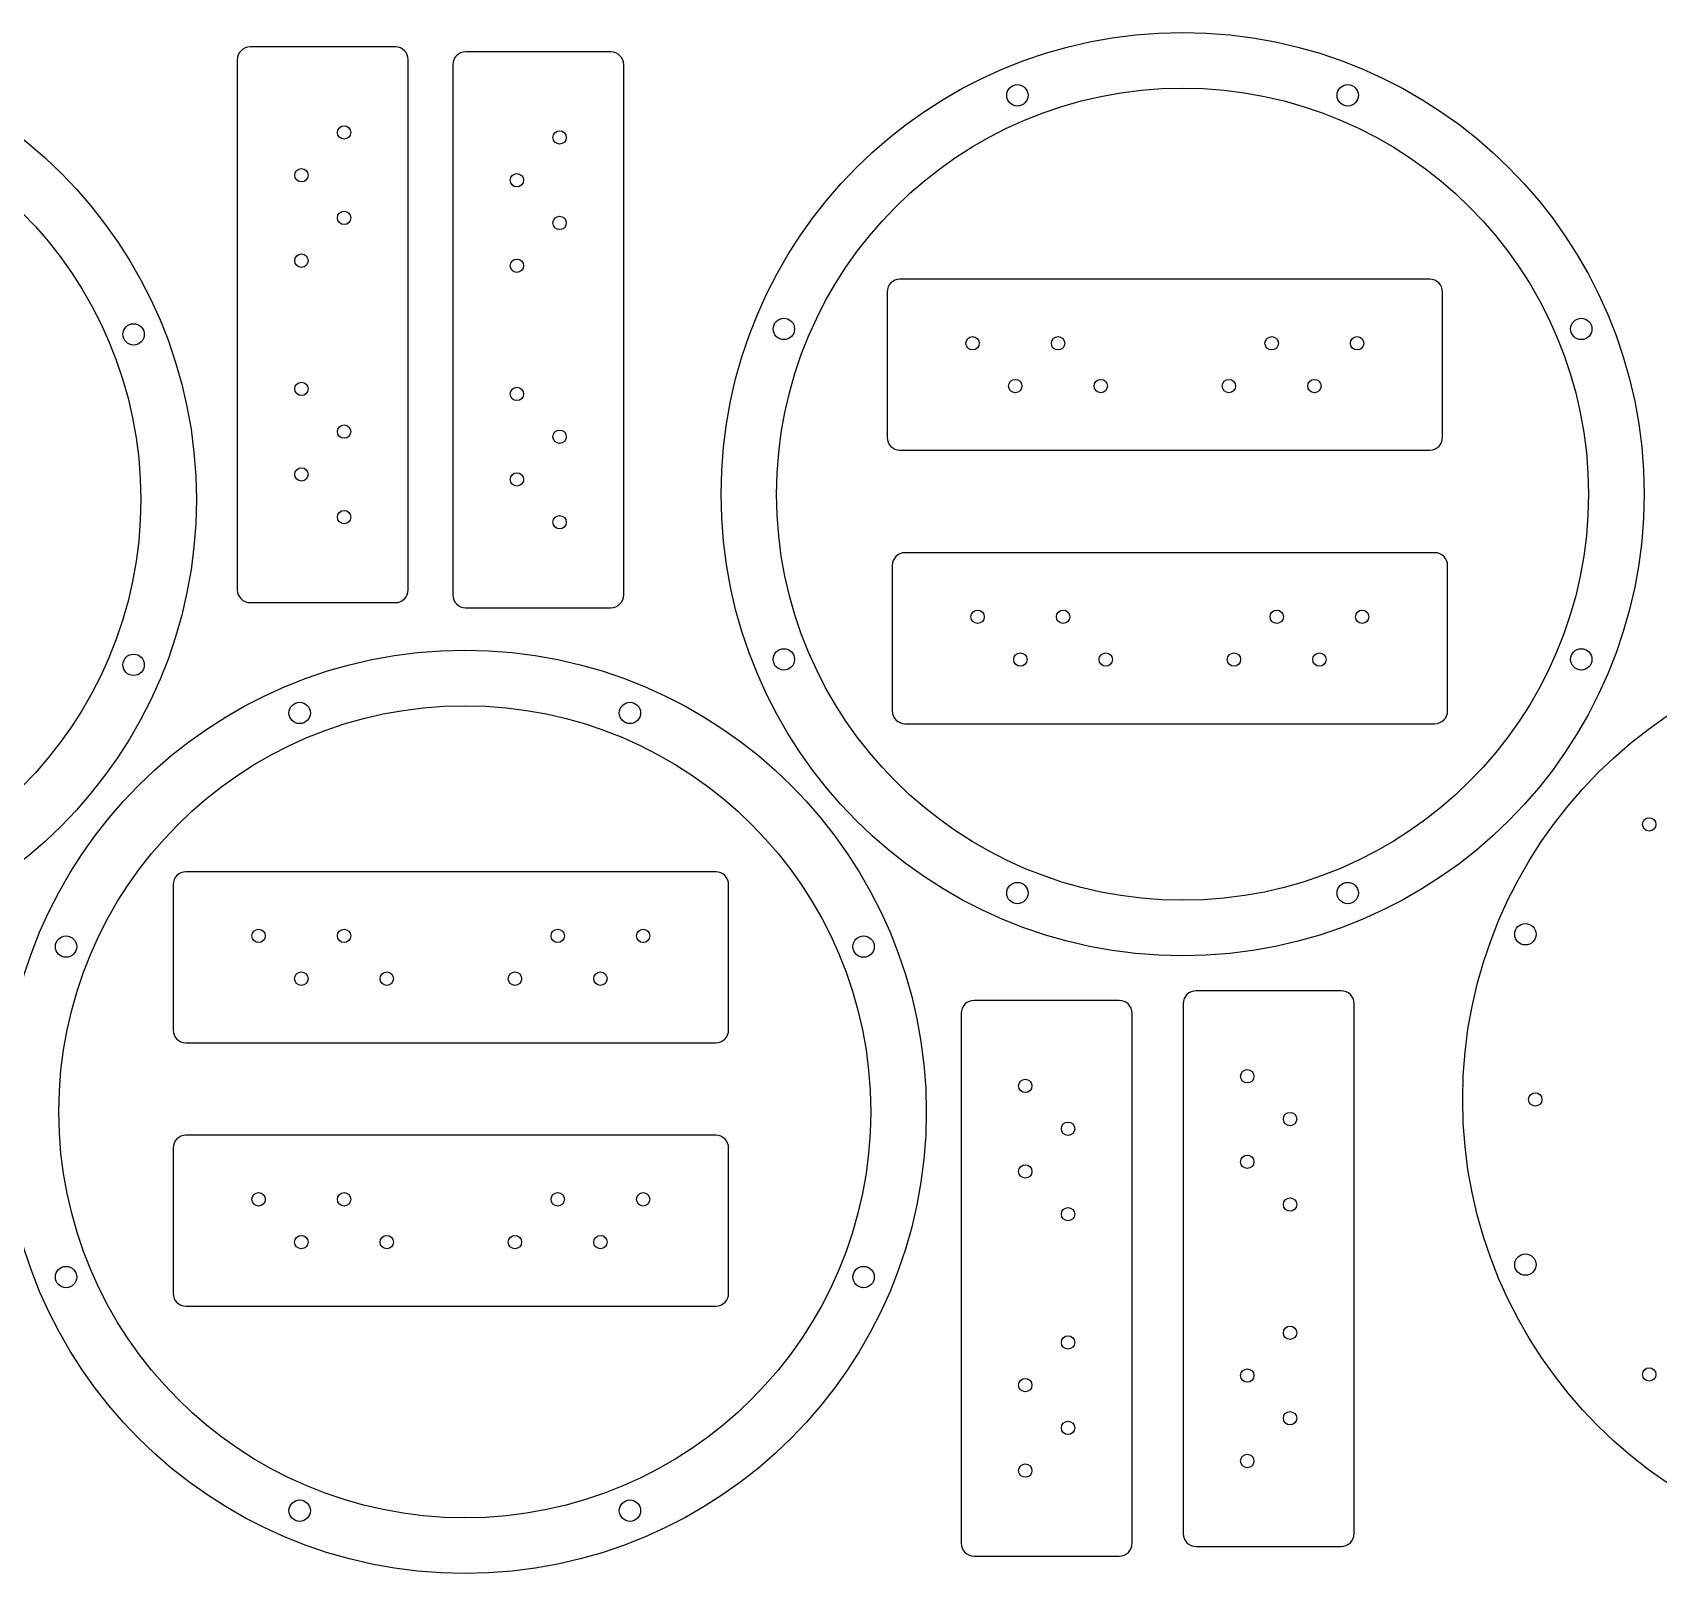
# Model space of a CAD drawing. Extents: x 1 to 1491, y 2 to 363.
# Drawn here: x 751.9 to 1132.4, y 2.4 to 362.9 of the extents above; entities that cross this region are included whole.
import ezdxf

# ---------------------------------------------------------------- set-up
doc = ezdxf.new("R2010")
doc.units = 0
for name, color, linetype in [('b_Out_gear_holder_for_CNC_bottom_part_H12_001_', 7, 'CONTINUOUS'), ('b_Out_gear_holder_for_CNC_H12_middle_parts_001_', 7, 'CONTINUOUS'), ('b_Out_gear_holder_for_CNC_H12_middle_parts_001_001', 7, 'CONTINUOUS'), ('b_Out_gear_holder_for_CNC_H12_middle_parts_001_003', 7, 'CONTINUOUS'), ('b_plate_130x40x12_part_1_of_16_H12_001_007', 7, 'CONTINUOUS'), ('b_plate_130x40x12_part_1_of_16_H12_001_008', 7, 'CONTINUOUS'), ('b_plate_130x40x12_part_1_of_16_H12_001_009', 7, 'CONTINUOUS'), ('b_plate_130x40x12_part_1_of_16_H12_001_010', 7, 'CONTINUOUS'), ('b_plate_130x40x12_part_1_of_16_H12_001_018', 7, 'CONTINUOUS'), ('b_plate_130x40x12_part_1_of_16_H12_001_019', 7, 'CONTINUOUS'), ('b_plate_130x40x12_part_1_of_16_H12_001_020', 7, 'CONTINUOUS'), ('b_plate_130x40x12_part_1_of_16_H12_001_021', 7, 'CONTINUOUS')]:
    doc.layers.add(name, color=color, linetype=linetype)

msp = doc.modelspace()

# ---------------------------------------------------------------- linework, layer by layer
at = {"layer": 'b_Out_gear_holder_for_CNC_bottom_part_H12_001_'}
for p, q in [((1131.81, 177.674, 12), (1131.81, 177.674, 0)), ((1131.81, 177.674, 12), (1131.81, 177.674, 0)), ((1103.79, 151.978, 12), (1103.79, 151.978, 0)), ((1103.79, 151.978, 12), (1103.79, 151.978, 0)), ((1105.16, 113.327, 12), (1105.16, 113.327, 0)), ((1105.16, 113.327, 12), (1105.16, 113.327, 0)), ((1103.79, 74.6763, 12), (1103.79, 74.6763, 0)), ((1103.79, 74.6763, 12), (1103.79, 74.6763, 0)), ((1131.81, 48.9806, 12), (1131.81, 48.9806, 0)), ((1131.81, 48.9806, 12), (1131.81, 48.9806, 0))]:
    msp.add_line(p, q, dxfattribs=at)
for centre, radius in [((1194.6, 113.327), 108), ((1194.6, 113.327), 108), ((1194.6, 113.327), 108), ((1194.6, 113.327), 108), ((1130.25, 177.674), 1.5625), ((1130.25, 177.674), 1.5625), ((1130.25, 177.674), 1.5625), ((1130.25, 177.674), 1.5625), ((1101.29, 151.978), 2.5), ((1101.29, 151.978), 2.5), ((1101.29, 151.978), 2.5), ((1101.29, 151.978), 2.5), ((1103.6, 113.327), 1.5625), ((1103.6, 113.327), 1.5625), ((1103.6, 113.327), 1.5625), ((1103.6, 113.327), 1.5625), ((1101.29, 74.6763), 2.5), ((1101.29, 74.6763), 2.5), ((1101.29, 74.6763), 2.5), ((1101.29, 74.6763), 2.5), ((1130.25, 48.9806), 1.5625), ((1130.25, 48.9806), 1.5625), ((1130.25, 48.9806), 1.5625), ((1130.25, 48.9806), 1.5625)]:
    msp.add_circle(centre, radius, dxfattribs=at)
at = {"layer": 'b_Out_gear_holder_for_CNC_H12_middle_parts_001_'}
for p, q in [((778.052, 292.296, 12), (778.052, 292.296, 0)), ((778.052, 292.296, 12), (778.052, 292.296, 0)), ((777.241, 253.645, 12), (777.241, 253.645, 0)), ((777.241, 253.645, 12), (777.241, 253.645, 0)), ((790.241, 253.645, 12), (790.241, 253.645, 0)), ((790.241, 253.645, 12), (790.241, 253.645, 0)), ((778.052, 214.994, 12), (778.052, 214.994, 0)), ((778.052, 214.994, 12), (778.052, 214.994, 0))]:
    msp.add_line(p, q, dxfattribs=at)
for centre, radius in [((682.241, 253.645), 108), ((682.241, 253.645), 108), ((682.241, 253.645), 108), ((682.241, 253.645), 108), ((682.241, 253.645), 95), ((682.241, 253.645), 95), ((682.241, 253.645), 95), ((682.241, 253.645), 95), ((775.552, 292.296), 2.5), ((775.552, 292.296), 2.5), ((775.552, 292.296), 2.5), ((775.552, 292.296), 2.5), ((775.552, 214.994), 2.5), ((775.552, 214.994), 2.5), ((775.552, 214.994), 2.5), ((775.552, 214.994), 2.5)]:
    msp.add_circle(centre, radius, dxfattribs=at)
at = {"layer": 'b_Out_gear_holder_for_CNC_H12_middle_parts_001_001'}
for p, q in [((984.895, 348.231, 12), (984.895, 348.231, 0)), ((984.895, 348.231, 12), (984.895, 348.231, 0)), ((1062.2, 348.231, 12), (1062.2, 348.231, 0)), ((1062.2, 348.231, 12), (1062.2, 348.231, 0)), ((930.234, 293.57, 12), (930.234, 293.57, 0)), ((930.234, 293.57, 12), (930.234, 293.57, 0)), ((1116.86, 293.57, 12), (1116.86, 293.57, 0)), ((1116.86, 293.57, 12), (1116.86, 293.57, 0)), ((1116.05, 254.919, 12), (1116.05, 254.919, 0)), ((1116.05, 254.919, 12), (1116.05, 254.919, 0)), ((1129.05, 254.919, 12), (1129.05, 254.919, 0)), ((1129.05, 254.919, 12), (1129.05, 254.919, 0)), ((930.234, 216.268, 12), (930.234, 216.268, 0)), ((930.234, 216.268, 12), (930.234, 216.268, 0)), ((1116.86, 216.268, 12), (1116.86, 216.268, 0)), ((1116.86, 216.268, 12), (1116.86, 216.268, 0)), ((984.895, 161.608, 12), (984.895, 161.608, 0)), ((984.895, 161.608, 12), (984.895, 161.608, 0)), ((1062.2, 161.608, 12), (1062.2, 161.608, 0)), ((1062.2, 161.608, 12), (1062.2, 161.608, 0))]:
    msp.add_line(p, q, dxfattribs=at)
for centre, radius in [((1021.05, 254.919), 108), ((1021.05, 254.919), 108), ((1021.05, 254.919), 108), ((1021.05, 254.919), 108), ((982.395, 348.231), 2.5), ((982.395, 348.231), 2.5), ((982.395, 348.231), 2.5), ((982.395, 348.231), 2.5), ((1059.7, 348.231), 2.5), ((1059.7, 348.231), 2.5), ((1059.7, 348.231), 2.5), ((1059.7, 348.231), 2.5), ((1021.05, 254.919), 95), ((1021.05, 254.919), 95), ((1021.05, 254.919), 95), ((1021.05, 254.919), 95), ((927.734, 293.57), 2.5), ((927.734, 293.57), 2.5), ((927.734, 293.57), 2.5), ((927.734, 293.57), 2.5), ((1114.36, 293.57), 2.5), ((1114.36, 293.57), 2.5), ((1114.36, 293.57), 2.5), ((1114.36, 293.57), 2.5), ((927.734, 216.268), 2.5), ((927.734, 216.268), 2.5), ((927.734, 216.268), 2.5), ((927.734, 216.268), 2.5), ((1114.36, 216.268), 2.5), ((1114.36, 216.268), 2.5), ((1114.36, 216.268), 2.5), ((1114.36, 216.268), 2.5), ((982.395, 161.608), 2.5), ((982.395, 161.608), 2.5), ((982.395, 161.608), 2.5), ((982.395, 161.608), 2.5), ((1059.7, 161.608), 2.5), ((1059.7, 161.608), 2.5), ((1059.7, 161.608), 2.5), ((1059.7, 161.608), 2.5)]:
    msp.add_circle(centre, radius, dxfattribs=at)
at = {"layer": 'b_Out_gear_holder_for_CNC_H12_middle_parts_001_003'}
for p, q in [((816.923, 203.739, 12), (816.923, 203.739, 0)), ((816.923, 203.739, 12), (816.923, 203.739, 0)), ((894.225, 203.739, 12), (894.225, 203.739, 0)), ((894.225, 203.739, 12), (894.225, 203.739, 0)), ((762.262, 149.078, 12), (762.262, 149.078, 0)), ((762.262, 149.078, 12), (762.262, 149.078, 0)), ((948.886, 149.078, 12), (948.886, 149.078, 0)), ((948.886, 149.078, 12), (948.886, 149.078, 0)), ((948.074, 110.427, 12), (948.074, 110.427, 0)), ((948.074, 110.427, 12), (948.074, 110.427, 0)), ((961.074, 110.427, 12), (961.074, 110.427, 0)), ((961.074, 110.427, 12), (961.074, 110.427, 0)), ((762.262, 71.7763, 12), (762.262, 71.7763, 0)), ((762.262, 71.7763, 12), (762.262, 71.7763, 0)), ((948.886, 71.7763, 12), (948.886, 71.7763, 0)), ((948.886, 71.7763, 12), (948.886, 71.7763, 0)), ((816.923, 17.1155, 12), (816.923, 17.1155, 0)), ((816.923, 17.1155, 12), (816.923, 17.1155, 0)), ((894.225, 17.1155, 12), (894.225, 17.1155, 0)), ((894.225, 17.1155, 12), (894.225, 17.1155, 0))]:
    msp.add_line(p, q, dxfattribs=at)
for centre, radius in [((853.074, 110.427), 108), ((853.074, 110.427), 108), ((853.074, 110.427), 108), ((853.074, 110.427), 108), ((814.423, 203.739), 2.5), ((814.423, 203.739), 2.5), ((814.423, 203.739), 2.5), ((814.423, 203.739), 2.5), ((891.725, 203.739), 2.5), ((891.725, 203.739), 2.5), ((891.725, 203.739), 2.5), ((891.725, 203.739), 2.5), ((853.074, 110.427), 95), ((853.074, 110.427), 95), ((853.074, 110.427), 95), ((853.074, 110.427), 95), ((759.762, 149.078), 2.5), ((759.762, 149.078), 2.5), ((759.762, 149.078), 2.5), ((759.762, 149.078), 2.5), ((946.386, 149.078), 2.5), ((946.386, 149.078), 2.5), ((946.386, 149.078), 2.5), ((946.386, 149.078), 2.5), ((759.762, 71.7763), 2.5), ((759.762, 71.7763), 2.5), ((759.762, 71.7763), 2.5), ((759.762, 71.7763), 2.5), ((946.386, 71.7763), 2.5), ((946.386, 71.7763), 2.5), ((946.386, 71.7763), 2.5), ((946.386, 71.7763), 2.5), ((814.423, 17.1155), 2.5), ((814.423, 17.1155), 2.5), ((814.423, 17.1155), 2.5), ((814.423, 17.1155), 2.5), ((891.725, 17.1155), 2.5), ((891.725, 17.1155), 2.5), ((891.725, 17.1155), 2.5), ((891.725, 17.1155), 2.5)]:
    msp.add_circle(centre, radius, dxfattribs=at)
at = {"layer": 'b_plate_130x40x12_part_1_of_16_H12_001_007'}
for p, q in [((911.812, 166.576, 0), (787.812, 166.576, 0)), ((911.812, 166.576, 12), (787.812, 166.576, 12)), ((787.812, 166.576, 0), (787.812, 166.576, 12)), ((911.812, 166.576, 0), (787.812, 166.576, 0)), ((787.812, 166.576, 0), (787.812, 166.576, 12)), ((911.812, 166.576, 12), (787.812, 166.576, 12)), ((911.812, 166.576, 0), (911.812, 166.576, 12)), ((911.812, 166.576, 0), (911.812, 166.576, 12)), ((784.812, 163.576, 0), (784.812, 129.576, 0)), ((784.812, 163.576, 12), (784.812, 129.576, 12)), ((784.812, 163.576, 0), (784.812, 129.576, 0)), ((784.812, 163.576, 0), (784.812, 163.576, 12)), ((784.812, 163.576, 12), (784.812, 129.576, 12)), ((784.812, 163.576, 0), (784.812, 163.576, 12)), ((914.812, 129.576, 0), (914.812, 163.576, 0)), ((914.812, 129.576, 12), (914.812, 163.576, 12)), ((914.812, 129.576, 0), (914.812, 163.576, 0)), ((914.812, 163.576, 0), (914.812, 163.576, 12)), ((914.812, 129.576, 12), (914.812, 163.576, 12)), ((914.812, 163.576, 0), (914.812, 163.576, 12)), ((806.375, 151.576, 0), (806.375, 151.576, 12)), ((806.375, 151.576, 0), (806.375, 151.576, 12)), ((826.375, 151.576, 0), (826.375, 151.576, 12)), ((826.375, 151.576, 0), (826.375, 151.576, 12)), ((876.375, 151.576, 0), (876.375, 151.576, 12)), ((876.375, 151.576, 0), (876.375, 151.576, 12)), ((896.375, 151.576, 0), (896.375, 151.576, 12)), ((896.375, 151.576, 0), (896.375, 151.576, 12)), ((816.375, 141.576, 0), (816.375, 141.576, 12)), ((816.375, 141.576, 0), (816.375, 141.576, 12)), ((836.375, 141.576, 0), (836.375, 141.576, 12)), ((836.375, 141.576, 0), (836.375, 141.576, 12)), ((866.375, 141.576, 0), (866.375, 141.576, 12)), ((866.375, 141.576, 0), (866.375, 141.576, 12)), ((886.375, 141.576, 0), (886.375, 141.576, 12)), ((886.375, 141.576, 0), (886.375, 141.576, 12)), ((784.812, 129.576, 0), (784.812, 129.576, 12)), ((784.812, 129.576, 0), (784.812, 129.576, 12)), ((914.812, 129.576, 0), (914.812, 129.576, 12)), ((914.812, 129.576, 0), (914.812, 129.576, 12)), ((787.812, 126.576, 0), (911.812, 126.576, 0)), ((787.812, 126.576, 0), (787.812, 126.576, 12)), ((787.812, 126.576, 12), (911.812, 126.576, 12)), ((787.812, 126.576, 0), (911.812, 126.576, 0)), ((787.812, 126.576, 0), (787.812, 126.576, 12)), ((787.812, 126.576, 12), (911.812, 126.576, 12)), ((911.812, 126.576, 0), (911.812, 126.576, 12)), ((911.812, 126.576, 0), (911.812, 126.576, 12))]:
    msp.add_line(p, q, dxfattribs=at)
for centre in [(804.812, 151.576), (804.812, 151.576), (804.812, 151.576), (804.812, 151.576), (824.812, 151.576), (824.812, 151.576), (824.812, 151.576), (824.812, 151.576), (874.812, 151.576), (874.812, 151.576), (874.812, 151.576), (874.812, 151.576), (894.812, 151.576), (894.812, 151.576), (894.812, 151.576), (894.812, 151.576), (814.812, 141.576), (814.812, 141.576), (814.812, 141.576), (814.812, 141.576), (834.812, 141.576), (834.812, 141.576), (834.812, 141.576), (834.812, 141.576), (864.812, 141.576), (864.812, 141.576), (864.812, 141.576), (864.812, 141.576), (884.812, 141.576), (884.812, 141.576), (884.812, 141.576), (884.812, 141.576)]:
    msp.add_circle(centre, 1.5625, dxfattribs=at)
for centre, start, end in [((787.812, 163.576, 0), 90, 180), ((787.812, 163.576, 12), 90, 180), ((787.812, 163.576, 0), 90, 180), ((787.812, 163.576, 12), 90, 180), ((911.812, 163.576, 0), 0, 90), ((911.812, 163.576, 12), 0, 90), ((911.812, 163.576, 0), 0, 90), ((911.812, 163.576, 12), 0, 90), ((787.812, 129.576, 0), 180, -90), ((787.812, 129.576, 0), 180, -90), ((787.812, 129.576, 12), 180, -90), ((787.812, 129.576, 12), 180, -90), ((911.812, 129.576, 0), -90, 0), ((911.812, 129.576, 0), -90, 0), ((911.812, 129.576, 12), -90, 0), ((911.812, 129.576, 12), -90, 0)]:
    msp.add_arc(centre, 3, start, end, dxfattribs=at)
at = {"layer": 'b_plate_130x40x12_part_1_of_16_H12_001_008'}
for p, q in [((911.812, 104.956, 0), (787.812, 104.956, 0)), ((911.812, 104.956, 12), (787.812, 104.956, 12)), ((787.812, 104.956, 0), (787.812, 104.956, 12)), ((911.812, 104.956, 0), (787.812, 104.956, 0)), ((787.812, 104.956, 0), (787.812, 104.956, 12)), ((911.812, 104.956, 12), (787.812, 104.956, 12)), ((911.812, 104.956, 0), (911.812, 104.956, 12)), ((911.812, 104.956, 0), (911.812, 104.956, 12)), ((784.812, 101.956, 0), (784.812, 67.9558, 0)), ((784.812, 101.956, 12), (784.812, 67.9558, 12)), ((784.812, 101.956, 0), (784.812, 67.9558, 0)), ((784.812, 101.956, 0), (784.812, 101.956, 12)), ((784.812, 101.956, 12), (784.812, 67.9558, 12)), ((784.812, 101.956, 0), (784.812, 101.956, 12)), ((914.812, 67.9558, 0), (914.812, 101.956, 0)), ((914.812, 67.9558, 12), (914.812, 101.956, 12)), ((914.812, 67.9558, 0), (914.812, 101.956, 0)), ((914.812, 101.956, 0), (914.812, 101.956, 12)), ((914.812, 67.9558, 12), (914.812, 101.956, 12)), ((914.812, 101.956, 0), (914.812, 101.956, 12)), ((806.375, 89.9558, 0), (806.375, 89.9558, 12)), ((806.375, 89.9558, 0), (806.375, 89.9558, 12)), ((826.375, 89.9558, 0), (826.375, 89.9558, 12)), ((826.375, 89.9558, 0), (826.375, 89.9558, 12)), ((876.375, 89.9558, 0), (876.375, 89.9558, 12)), ((876.375, 89.9558, 0), (876.375, 89.9558, 12)), ((896.375, 89.9558, 0), (896.375, 89.9558, 12)), ((896.375, 89.9558, 0), (896.375, 89.9558, 12)), ((816.375, 79.9558, 0), (816.375, 79.9558, 12)), ((816.375, 79.9558, 0), (816.375, 79.9558, 12)), ((836.375, 79.9558, 0), (836.375, 79.9558, 12)), ((836.375, 79.9558, 0), (836.375, 79.9558, 12)), ((866.375, 79.9558, 0), (866.375, 79.9558, 12)), ((866.375, 79.9558, 0), (866.375, 79.9558, 12)), ((886.375, 79.9558, 0), (886.375, 79.9558, 12)), ((886.375, 79.9558, 0), (886.375, 79.9558, 12)), ((784.812, 67.9558, 0), (784.812, 67.9558, 12)), ((784.812, 67.9558, 0), (784.812, 67.9558, 12)), ((787.812, 64.9558, 0), (911.812, 64.9558, 0)), ((787.812, 64.9558, 0), (787.812, 64.9558, 12)), ((787.812, 64.9558, 12), (911.812, 64.9558, 12)), ((787.812, 64.9558, 0), (911.812, 64.9558, 0)), ((787.812, 64.9558, 0), (787.812, 64.9558, 12)), ((787.812, 64.9558, 12), (911.812, 64.9558, 12)), ((911.812, 64.9558, 0), (911.812, 64.9558, 12)), ((911.812, 64.9558, 0), (911.812, 64.9558, 12)), ((914.812, 67.9558, 0), (914.812, 67.9558, 12)), ((914.812, 67.9558, 0), (914.812, 67.9558, 12))]:
    msp.add_line(p, q, dxfattribs=at)
for centre in [(804.812, 89.9558), (804.812, 89.9558), (804.812, 89.9558), (804.812, 89.9558), (824.812, 89.9558), (824.812, 89.9558), (824.812, 89.9558), (824.812, 89.9558), (874.812, 89.9558), (874.812, 89.9558), (874.812, 89.9558), (874.812, 89.9558), (894.812, 89.9558), (894.812, 89.9558), (894.812, 89.9558), (894.812, 89.9558), (814.812, 79.9558), (814.812, 79.9558), (814.812, 79.9558), (814.812, 79.9558), (834.812, 79.9558), (834.812, 79.9558), (834.812, 79.9558), (834.812, 79.9558), (864.812, 79.9558), (864.812, 79.9558), (864.812, 79.9558), (864.812, 79.9558), (884.812, 79.9558), (884.812, 79.9558), (884.812, 79.9558), (884.812, 79.9558)]:
    msp.add_circle(centre, 1.5625, dxfattribs=at)
for centre, start, end in [((787.812, 101.956, 0), 90, 180), ((787.812, 101.956, 12), 90, 180), ((787.812, 101.956, 0), 90, 180), ((787.812, 101.956, 12), 90, 180), ((911.812, 101.956, 0), 0, 90), ((911.812, 101.956, 12), 0, 90), ((911.812, 101.956, 0), 0, 90), ((911.812, 101.956, 12), 0, 90), ((787.812, 67.9558, 0), 180, -90), ((787.812, 67.9558, 0), 180, -90), ((787.812, 67.9558, 12), 180, -90), ((787.812, 67.9558, 12), 180, -90), ((911.812, 67.9558, 0), -90, 0), ((911.812, 67.9558, 0), -90, 0), ((911.812, 67.9558, 12), -90, 0), ((911.812, 67.9558, 12), -90, 0)]:
    msp.add_arc(centre, 3, start, end, dxfattribs=at)
at = {"layer": 'b_plate_130x40x12_part_1_of_16_H12_001_009'}
for p, q in [((1078.9, 305.221, 0), (954.898, 305.221, 0)), ((1078.9, 305.221, 12), (954.898, 305.221, 12)), ((954.898, 305.221, 0), (954.898, 305.221, 12)), ((1078.9, 305.221, 0), (954.898, 305.221, 0)), ((954.898, 305.221, 0), (954.898, 305.221, 12)), ((1078.9, 305.221, 12), (954.898, 305.221, 12)), ((1078.9, 305.221, 0), (1078.9, 305.221, 12)), ((1078.9, 305.221, 0), (1078.9, 305.221, 12)), ((951.898, 302.221, 0), (951.898, 268.221, 0)), ((951.898, 302.221, 12), (951.898, 268.221, 12)), ((951.898, 302.221, 0), (951.898, 268.221, 0)), ((951.898, 302.221, 0), (951.898, 302.221, 12)), ((951.898, 302.221, 12), (951.898, 268.221, 12)), ((951.898, 302.221, 0), (951.898, 302.221, 12)), ((1081.9, 268.221, 0), (1081.9, 302.221, 0)), ((1081.9, 268.221, 12), (1081.9, 302.221, 12)), ((1081.9, 268.221, 0), (1081.9, 302.221, 0)), ((1081.9, 302.221, 0), (1081.9, 302.221, 12)), ((1081.9, 268.221, 12), (1081.9, 302.221, 12)), ((1081.9, 302.221, 0), (1081.9, 302.221, 12)), ((973.46, 290.221, 0), (973.46, 290.221, 12)), ((973.46, 290.221, 0), (973.46, 290.221, 12)), ((993.46, 290.221, 0), (993.46, 290.221, 12)), ((993.46, 290.221, 0), (993.46, 290.221, 12)), ((1043.46, 290.221, 0), (1043.46, 290.221, 12)), ((1043.46, 290.221, 0), (1043.46, 290.221, 12)), ((1063.46, 290.221, 0), (1063.46, 290.221, 12)), ((1063.46, 290.221, 0), (1063.46, 290.221, 12)), ((983.46, 280.221, 0), (983.46, 280.221, 12)), ((983.46, 280.221, 0), (983.46, 280.221, 12)), ((1003.46, 280.221, 0), (1003.46, 280.221, 12)), ((1003.46, 280.221, 0), (1003.46, 280.221, 12)), ((1033.46, 280.221, 0), (1033.46, 280.221, 12)), ((1033.46, 280.221, 0), (1033.46, 280.221, 12)), ((1053.46, 280.221, 0), (1053.46, 280.221, 12)), ((1053.46, 280.221, 0), (1053.46, 280.221, 12)), ((951.898, 268.221, 0), (951.898, 268.221, 12)), ((951.898, 268.221, 0), (951.898, 268.221, 12)), ((1081.9, 268.221, 0), (1081.9, 268.221, 12)), ((1081.9, 268.221, 0), (1081.9, 268.221, 12)), ((954.898, 265.221, 0), (1078.9, 265.221, 0)), ((954.898, 265.221, 0), (954.898, 265.221, 12)), ((954.898, 265.221, 12), (1078.9, 265.221, 12)), ((954.898, 265.221, 0), (1078.9, 265.221, 0)), ((954.898, 265.221, 0), (954.898, 265.221, 12)), ((954.898, 265.221, 12), (1078.9, 265.221, 12)), ((1078.9, 265.221, 0), (1078.9, 265.221, 12)), ((1078.9, 265.221, 0), (1078.9, 265.221, 12))]:
    msp.add_line(p, q, dxfattribs=at)
for centre in [(971.898, 290.221), (971.898, 290.221), (971.898, 290.221), (971.898, 290.221), (991.898, 290.221), (991.898, 290.221), (991.898, 290.221), (991.898, 290.221), (1041.9, 290.221), (1041.9, 290.221), (1041.9, 290.221), (1041.9, 290.221), (1061.9, 290.221), (1061.9, 290.221), (1061.9, 290.221), (1061.9, 290.221), (981.898, 280.221), (981.898, 280.221), (981.898, 280.221), (981.898, 280.221), (1001.9, 280.221), (1001.9, 280.221), (1001.9, 280.221), (1001.9, 280.221), (1031.9, 280.221), (1031.9, 280.221), (1031.9, 280.221), (1031.9, 280.221), (1051.9, 280.221), (1051.9, 280.221), (1051.9, 280.221), (1051.9, 280.221)]:
    msp.add_circle(centre, 1.5625, dxfattribs=at)
for centre, start, end in [((954.898, 302.221, 0), 90, 180), ((954.898, 302.221, 12), 90, 180), ((954.898, 302.221, 0), 90, 180), ((954.898, 302.221, 12), 90, 180), ((1078.9, 302.221, 0), 0, 90), ((1078.9, 302.221, 12), 0, 90), ((1078.9, 302.221, 0), 0, 90), ((1078.9, 302.221, 12), 0, 90), ((954.898, 268.221, 0), 180, -90), ((954.898, 268.221, 0), 180, -90), ((954.898, 268.221, 12), 180, -90), ((954.898, 268.221, 12), 180, -90), ((1078.9, 268.221, 0), -90, 0), ((1078.9, 268.221, 0), -90, 0), ((1078.9, 268.221, 12), -90, 0), ((1078.9, 268.221, 12), -90, 0)]:
    msp.add_arc(centre, 3, start, end, dxfattribs=at)
at = {"layer": 'b_plate_130x40x12_part_1_of_16_H12_001_010'}
for p, q in [((1080.08, 241.231, 0), (956.083, 241.231, 0)), ((1080.08, 241.231, 12), (956.083, 241.231, 12)), ((956.083, 241.231, 0), (956.083, 241.231, 12)), ((1080.08, 241.231, 0), (956.083, 241.231, 0)), ((956.083, 241.231, 0), (956.083, 241.231, 12)), ((1080.08, 241.231, 12), (956.083, 241.231, 12)), ((1080.08, 241.231, 0), (1080.08, 241.231, 12)), ((1080.08, 241.231, 0), (1080.08, 241.231, 12)), ((953.083, 238.231, 0), (953.083, 204.231, 0)), ((953.083, 238.231, 12), (953.083, 204.231, 12)), ((953.083, 238.231, 0), (953.083, 204.231, 0)), ((953.083, 238.231, 0), (953.083, 238.231, 12)), ((953.083, 238.231, 12), (953.083, 204.231, 12)), ((953.083, 238.231, 0), (953.083, 238.231, 12)), ((1083.08, 204.231, 0), (1083.08, 238.231, 0)), ((1083.08, 204.231, 12), (1083.08, 238.231, 12)), ((1083.08, 204.231, 0), (1083.08, 238.231, 0)), ((1083.08, 238.231, 0), (1083.08, 238.231, 12)), ((1083.08, 204.231, 12), (1083.08, 238.231, 12)), ((1083.08, 238.231, 0), (1083.08, 238.231, 12)), ((974.645, 226.231, 0), (974.645, 226.231, 12)), ((974.645, 226.231, 0), (974.645, 226.231, 12)), ((994.645, 226.231, 0), (994.645, 226.231, 12)), ((994.645, 226.231, 0), (994.645, 226.231, 12)), ((1044.65, 226.231, 0), (1044.65, 226.231, 12)), ((1044.65, 226.231, 0), (1044.65, 226.231, 12)), ((1064.65, 226.231, 0), (1064.65, 226.231, 12)), ((1064.65, 226.231, 0), (1064.65, 226.231, 12)), ((984.645, 216.231, 0), (984.645, 216.231, 12)), ((984.645, 216.231, 0), (984.645, 216.231, 12)), ((1004.65, 216.231, 0), (1004.65, 216.231, 12)), ((1004.65, 216.231, 0), (1004.65, 216.231, 12)), ((1034.65, 216.231, 0), (1034.65, 216.231, 12)), ((1034.65, 216.231, 0), (1034.65, 216.231, 12)), ((1054.65, 216.231, 0), (1054.65, 216.231, 12)), ((1054.65, 216.231, 0), (1054.65, 216.231, 12)), ((953.083, 204.231, 0), (953.083, 204.231, 12)), ((953.083, 204.231, 0), (953.083, 204.231, 12)), ((1083.08, 204.231, 0), (1083.08, 204.231, 12)), ((1083.08, 204.231, 0), (1083.08, 204.231, 12)), ((956.083, 201.231, 0), (1080.08, 201.231, 0)), ((956.083, 201.231, 0), (956.083, 201.231, 12)), ((956.083, 201.231, 12), (1080.08, 201.231, 12)), ((956.083, 201.231, 0), (1080.08, 201.231, 0)), ((956.083, 201.231, 0), (956.083, 201.231, 12)), ((956.083, 201.231, 12), (1080.08, 201.231, 12)), ((1080.08, 201.231, 0), (1080.08, 201.231, 12)), ((1080.08, 201.231, 0), (1080.08, 201.231, 12))]:
    msp.add_line(p, q, dxfattribs=at)
for centre in [(973.083, 226.231), (973.083, 226.231), (973.083, 226.231), (973.083, 226.231), (993.083, 226.231), (993.083, 226.231), (993.083, 226.231), (993.083, 226.231), (1043.08, 226.231), (1043.08, 226.231), (1043.08, 226.231), (1043.08, 226.231), (1063.08, 226.231), (1063.08, 226.231), (1063.08, 226.231), (1063.08, 226.231), (983.083, 216.231), (983.083, 216.231), (983.083, 216.231), (983.083, 216.231), (1003.08, 216.231), (1003.08, 216.231), (1003.08, 216.231), (1003.08, 216.231), (1033.08, 216.231), (1033.08, 216.231), (1033.08, 216.231), (1033.08, 216.231), (1053.08, 216.231), (1053.08, 216.231), (1053.08, 216.231), (1053.08, 216.231)]:
    msp.add_circle(centre, 1.5625, dxfattribs=at)
for centre, start, end in [((956.083, 238.231, 0), 90, 180), ((956.083, 238.231, 12), 90, 180), ((956.083, 238.231, 0), 90, 180), ((956.083, 238.231, 12), 90, 180), ((1080.08, 238.231, 0), 0, 90), ((1080.08, 238.231, 12), 0, 90), ((1080.08, 238.231, 0), 0, 90), ((1080.08, 238.231, 12), 0, 90), ((956.083, 204.231, 0), 180, -90), ((956.083, 204.231, 0), 180, -90), ((956.083, 204.231, 12), 180, -90), ((956.083, 204.231, 12), 180, -90), ((1080.08, 204.231, 0), -90, 0), ((1080.08, 204.231, 0), -90, 0), ((1080.08, 204.231, 12), -90, 0), ((1080.08, 204.231, 12), -90, 0)]:
    msp.add_arc(centre, 3, start, end, dxfattribs=at)
at = {"layer": 'b_plate_130x40x12_part_1_of_16_H12_001_018'}
for p, q in [((969.242, 133.482, 0), (969.242, 9.48235, 0)), ((969.242, 133.482, 12), (969.242, 9.48235, 12)), ((969.242, 133.482, 0), (969.242, 133.482, 12)), ((969.242, 133.482, 0), (969.242, 9.48235, 0)), ((969.242, 133.482, 0), (969.242, 133.482, 12)), ((969.242, 133.482, 12), (969.242, 9.48235, 12)), ((1006.24, 136.482, 0), (972.242, 136.482, 0)), ((1006.24, 136.482, 12), (972.242, 136.482, 12)), ((1006.24, 136.482, 0), (972.242, 136.482, 0)), ((972.242, 136.482, 0), (972.242, 136.482, 12)), ((1006.24, 136.482, 12), (972.242, 136.482, 12)), ((972.242, 136.482, 0), (972.242, 136.482, 12)), ((1006.24, 136.482, 0), (1006.24, 136.482, 12)), ((1006.24, 136.482, 0), (1006.24, 136.482, 12)), ((1009.24, 9.48235, 0), (1009.24, 133.482, 0)), ((1009.24, 133.482, 0), (1009.24, 133.482, 12)), ((1009.24, 9.48235, 12), (1009.24, 133.482, 12)), ((1009.24, 9.48235, 0), (1009.24, 133.482, 0)), ((1009.24, 133.482, 0), (1009.24, 133.482, 12)), ((1009.24, 9.48235, 12), (1009.24, 133.482, 12)), ((984.242, 118.045, 0), (984.242, 118.045, 12)), ((984.242, 118.045, 0), (984.242, 118.045, 12)), ((994.242, 108.045, 0), (994.242, 108.045, 12)), ((994.242, 108.045, 0), (994.242, 108.045, 12)), ((984.242, 98.0449, 0), (984.242, 98.0449, 12)), ((984.242, 98.0449, 0), (984.242, 98.0449, 12)), ((994.242, 88.0449, 0), (994.242, 88.0449, 12)), ((994.242, 88.0449, 0), (994.242, 88.0449, 12)), ((994.242, 58.0449, 0), (994.242, 58.0449, 12)), ((994.242, 58.0449, 0), (994.242, 58.0449, 12)), ((984.242, 48.0449, 0), (984.242, 48.0449, 12)), ((984.242, 48.0449, 0), (984.242, 48.0449, 12)), ((994.242, 38.0449, 0), (994.242, 38.0449, 12)), ((994.242, 38.0449, 0), (994.242, 38.0449, 12)), ((984.242, 28.0449, 0), (984.242, 28.0449, 12)), ((984.242, 28.0449, 0), (984.242, 28.0449, 12)), ((969.242, 9.48235, 0), (969.242, 9.48235, 12)), ((969.242, 9.48235, 0), (969.242, 9.48235, 12)), ((1009.24, 9.48235, 0), (1009.24, 9.48235, 12)), ((1009.24, 9.48235, 0), (1009.24, 9.48235, 12)), ((972.242, 6.48235, 0), (1006.24, 6.48235, 0)), ((972.242, 6.48235, 12), (1006.24, 6.48235, 12)), ((972.242, 6.48235, 0), (1006.24, 6.48235, 0)), ((972.242, 6.48235, 0), (972.242, 6.48235, 12)), ((972.242, 6.48235, 12), (1006.24, 6.48235, 12)), ((972.242, 6.48235, 0), (972.242, 6.48235, 12)), ((1006.24, 6.48235, 0), (1006.24, 6.48235, 12)), ((1006.24, 6.48235, 0), (1006.24, 6.48235, 12))]:
    msp.add_line(p, q, dxfattribs=at)
for centre in [(984.242, 116.482), (984.242, 116.482), (984.242, 116.482), (984.242, 116.482), (994.242, 106.482), (994.242, 106.482), (994.242, 106.482), (994.242, 106.482), (984.242, 96.4824), (984.242, 96.4824), (984.242, 96.4824), (984.242, 96.4824), (994.242, 86.4824), (994.242, 86.4824), (994.242, 86.4824), (994.242, 86.4824), (994.242, 56.4824), (994.242, 56.4824), (994.242, 56.4824), (994.242, 56.4824), (984.242, 46.4824), (984.242, 46.4824), (984.242, 46.4824), (984.242, 46.4824), (994.242, 36.4824), (994.242, 36.4824), (994.242, 36.4824), (994.242, 36.4824), (984.242, 26.4824), (984.242, 26.4824), (984.242, 26.4824), (984.242, 26.4824)]:
    msp.add_circle(centre, 1.5625, dxfattribs=at)
for centre, start, end in [((972.242, 133.482, 0), 90, 180), ((972.242, 133.482, 12), 90, 180), ((972.242, 133.482, 0), 90, 180), ((972.242, 133.482, 12), 90, 180), ((1006.24, 133.482, 0), 0, 90), ((1006.24, 133.482, 0), 0, 90), ((1006.24, 133.482, 12), 0, 90), ((1006.24, 133.482, 12), 0, 90), ((972.242, 9.48235, 0), 180, -90), ((972.242, 9.48235, 12), 180, -90), ((972.242, 9.48235, 0), 180, -90), ((972.242, 9.48235, 12), 180, -90), ((1006.24, 9.48235, 0), -90, 0), ((1006.24, 9.48235, 0), -90, 0), ((1006.24, 9.48235, 12), -90, 0), ((1006.24, 9.48235, 12), -90, 0)]:
    msp.add_arc(centre, 3, start, end, dxfattribs=at)
at = {"layer": 'b_plate_130x40x12_part_1_of_16_H12_001_019'}
for p, q in [((1058.2, 138.737, 0), (1024.2, 138.737, 0)), ((1058.2, 138.737, 12), (1024.2, 138.737, 12)), ((1058.2, 138.737, 0), (1024.2, 138.737, 0)), ((1024.2, 138.737, 0), (1024.2, 138.737, 12)), ((1058.2, 138.737, 12), (1024.2, 138.737, 12)), ((1024.2, 138.737, 0), (1024.2, 138.737, 12)), ((1058.2, 138.737, 0), (1058.2, 138.737, 12)), ((1058.2, 138.737, 0), (1058.2, 138.737, 12)), ((1021.2, 135.737, 0), (1021.2, 11.7374, 0)), ((1021.2, 135.737, 12), (1021.2, 11.7374, 12)), ((1021.2, 135.737, 0), (1021.2, 135.737, 12)), ((1021.2, 135.737, 0), (1021.2, 11.7374, 0)), ((1021.2, 135.737, 0), (1021.2, 135.737, 12)), ((1021.2, 135.737, 12), (1021.2, 11.7374, 12)), ((1061.2, 11.7374, 0), (1061.2, 135.737, 0)), ((1061.2, 135.737, 0), (1061.2, 135.737, 12)), ((1061.2, 11.7374, 12), (1061.2, 135.737, 12)), ((1061.2, 11.7374, 0), (1061.2, 135.737, 0)), ((1061.2, 135.737, 0), (1061.2, 135.737, 12)), ((1061.2, 11.7374, 12), (1061.2, 135.737, 12)), ((1036.2, 120.3, 0), (1036.2, 120.3, 12)), ((1036.2, 120.3, 0), (1036.2, 120.3, 12)), ((1046.2, 110.3, 0), (1046.2, 110.3, 12)), ((1046.2, 110.3, 0), (1046.2, 110.3, 12)), ((1036.2, 100.3, 0), (1036.2, 100.3, 12)), ((1036.2, 100.3, 0), (1036.2, 100.3, 12)), ((1046.2, 90.2999, 0), (1046.2, 90.2999, 12)), ((1046.2, 90.2999, 0), (1046.2, 90.2999, 12)), ((1046.2, 60.2999, 0), (1046.2, 60.2999, 12)), ((1046.2, 60.2999, 0), (1046.2, 60.2999, 12)), ((1036.2, 50.2999, 0), (1036.2, 50.2999, 12)), ((1036.2, 50.2999, 0), (1036.2, 50.2999, 12)), ((1046.2, 40.2999, 0), (1046.2, 40.2999, 12)), ((1046.2, 40.2999, 0), (1046.2, 40.2999, 12)), ((1036.2, 30.2999, 0), (1036.2, 30.2999, 12)), ((1036.2, 30.2999, 0), (1036.2, 30.2999, 12)), ((1021.2, 11.7374, 0), (1021.2, 11.7374, 12)), ((1021.2, 11.7374, 0), (1021.2, 11.7374, 12)), ((1061.2, 11.7374, 0), (1061.2, 11.7374, 12)), ((1061.2, 11.7374, 0), (1061.2, 11.7374, 12)), ((1024.2, 8.73742, 0), (1058.2, 8.73742, 0)), ((1024.2, 8.73742, 12), (1058.2, 8.73742, 12)), ((1024.2, 8.73742, 0), (1058.2, 8.73742, 0)), ((1024.2, 8.73742, 0), (1024.2, 8.73742, 12)), ((1024.2, 8.73742, 12), (1058.2, 8.73742, 12)), ((1024.2, 8.73742, 0), (1024.2, 8.73742, 12)), ((1058.2, 8.73742, 0), (1058.2, 8.73742, 12)), ((1058.2, 8.73742, 0), (1058.2, 8.73742, 12))]:
    msp.add_line(p, q, dxfattribs=at)
for centre in [(1036.2, 118.737), (1036.2, 118.737), (1036.2, 118.737), (1036.2, 118.737), (1046.2, 108.737), (1046.2, 108.737), (1046.2, 108.737), (1046.2, 108.737), (1036.2, 98.7374), (1036.2, 98.7374), (1036.2, 98.7374), (1036.2, 98.7374), (1046.2, 88.7374), (1046.2, 88.7374), (1046.2, 88.7374), (1046.2, 88.7374), (1046.2, 58.7374), (1046.2, 58.7374), (1046.2, 58.7374), (1046.2, 58.7374), (1036.2, 48.7374), (1036.2, 48.7374), (1036.2, 48.7374), (1036.2, 48.7374), (1046.2, 38.7374), (1046.2, 38.7374), (1046.2, 38.7374), (1046.2, 38.7374), (1036.2, 28.7374), (1036.2, 28.7374), (1036.2, 28.7374), (1036.2, 28.7374)]:
    msp.add_circle(centre, 1.5625, dxfattribs=at)
for centre, start, end in [((1024.2, 135.737, 0), 90, 180), ((1024.2, 135.737, 12), 90, 180), ((1024.2, 135.737, 0), 90, 180), ((1024.2, 135.737, 12), 90, 180), ((1058.2, 135.737, 0), 0, 90), ((1058.2, 135.737, 0), 0, 90), ((1058.2, 135.737, 12), 0, 90), ((1058.2, 135.737, 12), 0, 90), ((1024.2, 11.7374, 0), -180, -90), ((1024.2, 11.7374, 12), -180, -90), ((1024.2, 11.7374, 0), -180, -90), ((1024.2, 11.7374, 12), -180, -90), ((1058.2, 11.7374, 0), -90, 0), ((1058.2, 11.7374, 0), -90, 0), ((1058.2, 11.7374, 12), -90, 0), ((1058.2, 11.7374, 12), -90, 0)]:
    msp.add_arc(centre, 3, start, end, dxfattribs=at)
at = {"layer": 'b_plate_130x40x12_part_1_of_16_H12_001_020'}
for p, q in [((836.832, 359.547, 0), (802.832, 359.547, 0)), ((802.832, 359.547, 0), (802.832, 359.547, 12)), ((836.832, 359.547, 12), (802.832, 359.547, 12)), ((836.832, 359.547, 0), (802.832, 359.547, 0)), ((802.832, 359.547, 0), (802.832, 359.547, 12)), ((836.832, 359.547, 12), (802.832, 359.547, 12)), ((836.832, 359.547, 0), (836.832, 359.547, 12)), ((836.832, 359.547, 0), (836.832, 359.547, 12)), ((799.832, 356.547, 0), (799.832, 232.547, 0)), ((799.832, 356.547, 0), (799.832, 356.547, 12)), ((799.832, 356.547, 12), (799.832, 232.547, 12)), ((799.832, 356.547, 0), (799.832, 232.547, 0)), ((799.832, 356.547, 0), (799.832, 356.547, 12)), ((799.832, 356.547, 12), (799.832, 232.547, 12)), ((839.832, 232.547, 0), (839.832, 356.547, 0)), ((839.832, 232.547, 12), (839.832, 356.547, 12)), ((839.832, 356.547, 0), (839.832, 356.547, 12)), ((839.832, 232.547, 0), (839.832, 356.547, 0)), ((839.832, 356.547, 0), (839.832, 356.547, 12)), ((839.832, 232.547, 12), (839.832, 356.547, 12)), ((824.832, 337.985, 0), (824.832, 337.985, 12)), ((824.832, 337.985, 0), (824.832, 337.985, 12)), ((814.832, 327.985, 0), (814.832, 327.985, 12)), ((814.832, 327.985, 0), (814.832, 327.985, 12)), ((824.832, 317.985, 0), (824.832, 317.985, 12)), ((824.832, 317.985, 0), (824.832, 317.985, 12)), ((814.832, 307.985, 0), (814.832, 307.985, 12)), ((814.832, 307.985, 0), (814.832, 307.985, 12)), ((814.832, 277.985, 0), (814.832, 277.985, 12)), ((814.832, 277.985, 0), (814.832, 277.985, 12)), ((824.832, 267.985, 0), (824.832, 267.985, 12)), ((824.832, 267.985, 0), (824.832, 267.985, 12)), ((814.832, 257.985, 0), (814.832, 257.985, 12)), ((814.832, 257.985, 0), (814.832, 257.985, 12)), ((824.832, 247.985, 0), (824.832, 247.985, 12)), ((824.832, 247.985, 0), (824.832, 247.985, 12)), ((799.832, 232.547, 0), (799.832, 232.547, 12)), ((799.832, 232.547, 0), (799.832, 232.547, 12)), ((839.832, 232.547, 0), (839.832, 232.547, 12)), ((839.832, 232.547, 0), (839.832, 232.547, 12)), ((802.832, 229.547, 0), (836.832, 229.547, 0)), ((802.832, 229.547, 0), (802.832, 229.547, 12)), ((802.832, 229.547, 12), (836.832, 229.547, 12)), ((802.832, 229.547, 0), (836.832, 229.547, 0)), ((802.832, 229.547, 0), (802.832, 229.547, 12)), ((802.832, 229.547, 12), (836.832, 229.547, 12)), ((836.832, 229.547, 0), (836.832, 229.547, 12)), ((836.832, 229.547, 0), (836.832, 229.547, 12))]:
    msp.add_line(p, q, dxfattribs=at)
for centre in [(824.832, 339.547), (824.832, 339.547), (824.832, 339.547), (824.832, 339.547), (814.832, 329.547), (814.832, 329.547), (814.832, 329.547), (814.832, 329.547), (824.832, 319.547), (824.832, 319.547), (824.832, 319.547), (824.832, 319.547), (814.832, 309.547), (814.832, 309.547), (814.832, 309.547), (814.832, 309.547), (814.832, 279.547), (814.832, 279.547), (814.832, 279.547), (814.832, 279.547), (824.832, 269.547), (824.832, 269.547), (824.832, 269.547), (824.832, 269.547), (814.832, 259.547), (814.832, 259.547), (814.832, 259.547), (814.832, 259.547), (824.832, 249.547), (824.832, 249.547), (824.832, 249.547), (824.832, 249.547)]:
    msp.add_circle(centre, 1.5625, dxfattribs=at)
for centre, start, end in [((802.832, 356.547, 0), 90, 180), ((802.832, 356.547, 0), 90, 180), ((802.832, 356.547, 12), 90, 180), ((802.832, 356.547, 12), 90, 180), ((836.832, 356.547, 0), 0, 90), ((836.832, 356.547, 12), 0, 90), ((836.832, 356.547, 0), 0, 90), ((836.832, 356.547, 12), 0, 90), ((802.832, 232.547, 0), 180, -90), ((802.832, 232.547, 0), 180, -90), ((802.832, 232.547, 12), 180, -90), ((802.832, 232.547, 12), 180, -90), ((836.832, 232.547, 0), -90, 0), ((836.832, 232.547, 12), -90, 0), ((836.832, 232.547, 0), -90, 0), ((836.832, 232.547, 12), -90, 0)]:
    msp.add_arc(centre, 3, start, end, dxfattribs=at)
at = {"layer": 'b_plate_130x40x12_part_1_of_16_H12_001_021'}
for p, q in [((887.258, 358.367, 0), (853.258, 358.367, 0)), ((853.258, 358.367, 0), (853.258, 358.367, 12)), ((887.258, 358.367, 12), (853.258, 358.367, 12)), ((887.258, 358.367, 0), (853.258, 358.367, 0)), ((853.258, 358.367, 0), (853.258, 358.367, 12)), ((887.258, 358.367, 12), (853.258, 358.367, 12)), ((887.258, 358.367, 0), (887.258, 358.367, 12)), ((887.258, 358.367, 0), (887.258, 358.367, 12)), ((850.258, 355.367, 0), (850.258, 231.367, 0)), ((850.258, 355.367, 0), (850.258, 355.367, 12)), ((850.258, 355.367, 12), (850.258, 231.367, 12)), ((850.258, 355.367, 0), (850.258, 231.367, 0)), ((850.258, 355.367, 0), (850.258, 355.367, 12)), ((850.258, 355.367, 12), (850.258, 231.367, 12)), ((890.258, 231.367, 0), (890.258, 355.367, 0)), ((890.258, 231.367, 12), (890.258, 355.367, 12)), ((890.258, 355.367, 0), (890.258, 355.367, 12)), ((890.258, 231.367, 0), (890.258, 355.367, 0)), ((890.258, 355.367, 0), (890.258, 355.367, 12)), ((890.258, 231.367, 12), (890.258, 355.367, 12)), ((875.258, 336.805, 0), (875.258, 336.805, 12)), ((875.258, 336.805, 0), (875.258, 336.805, 12)), ((865.258, 326.805, 0), (865.258, 326.805, 12)), ((865.258, 326.805, 0), (865.258, 326.805, 12)), ((875.258, 316.805, 0), (875.258, 316.805, 12)), ((875.258, 316.805, 0), (875.258, 316.805, 12)), ((865.258, 306.805, 0), (865.258, 306.805, 12)), ((865.258, 306.805, 0), (865.258, 306.805, 12)), ((865.258, 276.805, 0), (865.258, 276.805, 12)), ((865.258, 276.805, 0), (865.258, 276.805, 12)), ((875.258, 266.805, 0), (875.258, 266.805, 12)), ((875.258, 266.805, 0), (875.258, 266.805, 12)), ((865.258, 256.805, 0), (865.258, 256.805, 12)), ((865.258, 256.805, 0), (865.258, 256.805, 12)), ((875.258, 246.805, 0), (875.258, 246.805, 12)), ((875.258, 246.805, 0), (875.258, 246.805, 12)), ((850.258, 231.367, 0), (850.258, 231.367, 12)), ((850.258, 231.367, 0), (850.258, 231.367, 12)), ((853.258, 228.367, 0), (887.258, 228.367, 0)), ((853.258, 228.367, 0), (853.258, 228.367, 12)), ((853.258, 228.367, 12), (887.258, 228.367, 12)), ((853.258, 228.367, 0), (887.258, 228.367, 0)), ((853.258, 228.367, 0), (853.258, 228.367, 12)), ((853.258, 228.367, 12), (887.258, 228.367, 12)), ((887.258, 228.367, 0), (887.258, 228.367, 12)), ((887.258, 228.367, 0), (887.258, 228.367, 12)), ((890.258, 231.367, 0), (890.258, 231.367, 12)), ((890.258, 231.367, 0), (890.258, 231.367, 12))]:
    msp.add_line(p, q, dxfattribs=at)
for centre in [(875.258, 338.367), (875.258, 338.367), (875.258, 338.367), (875.258, 338.367), (865.258, 328.367), (865.258, 328.367), (865.258, 328.367), (865.258, 328.367), (875.258, 318.367), (875.258, 318.367), (875.258, 318.367), (875.258, 318.367), (865.258, 308.367), (865.258, 308.367), (865.258, 308.367), (865.258, 308.367), (865.258, 278.367), (865.258, 278.367), (865.258, 278.367), (865.258, 278.367), (875.258, 268.367), (875.258, 268.367), (875.258, 268.367), (875.258, 268.367), (865.258, 258.367), (865.258, 258.367), (865.258, 258.367), (865.258, 258.367), (875.258, 248.367), (875.258, 248.367), (875.258, 248.367), (875.258, 248.367)]:
    msp.add_circle(centre, 1.5625, dxfattribs=at)
for centre, start, end in [((853.258, 355.367, 0), 90, 180), ((853.258, 355.367, 0), 90, 180), ((853.258, 355.367, 12), 90, 180), ((853.258, 355.367, 12), 90, 180), ((887.258, 355.367, 0), 0, 90), ((887.258, 355.367, 12), 0, 90), ((887.258, 355.367, 0), 0, 90), ((887.258, 355.367, 12), 0, 90), ((853.258, 231.367, 0), 180, -90), ((853.258, 231.367, 0), 180, -90), ((853.258, 231.367, 12), 180, -90), ((853.258, 231.367, 12), 180, -90), ((887.258, 231.367, 0), -90, 0), ((887.258, 231.367, 12), -90, 0), ((887.258, 231.367, 0), -90, 0), ((887.258, 231.367, 12), -90, 0)]:
    msp.add_arc(centre, 3, start, end, dxfattribs=at)

doc.saveas('drawing.dxf')
